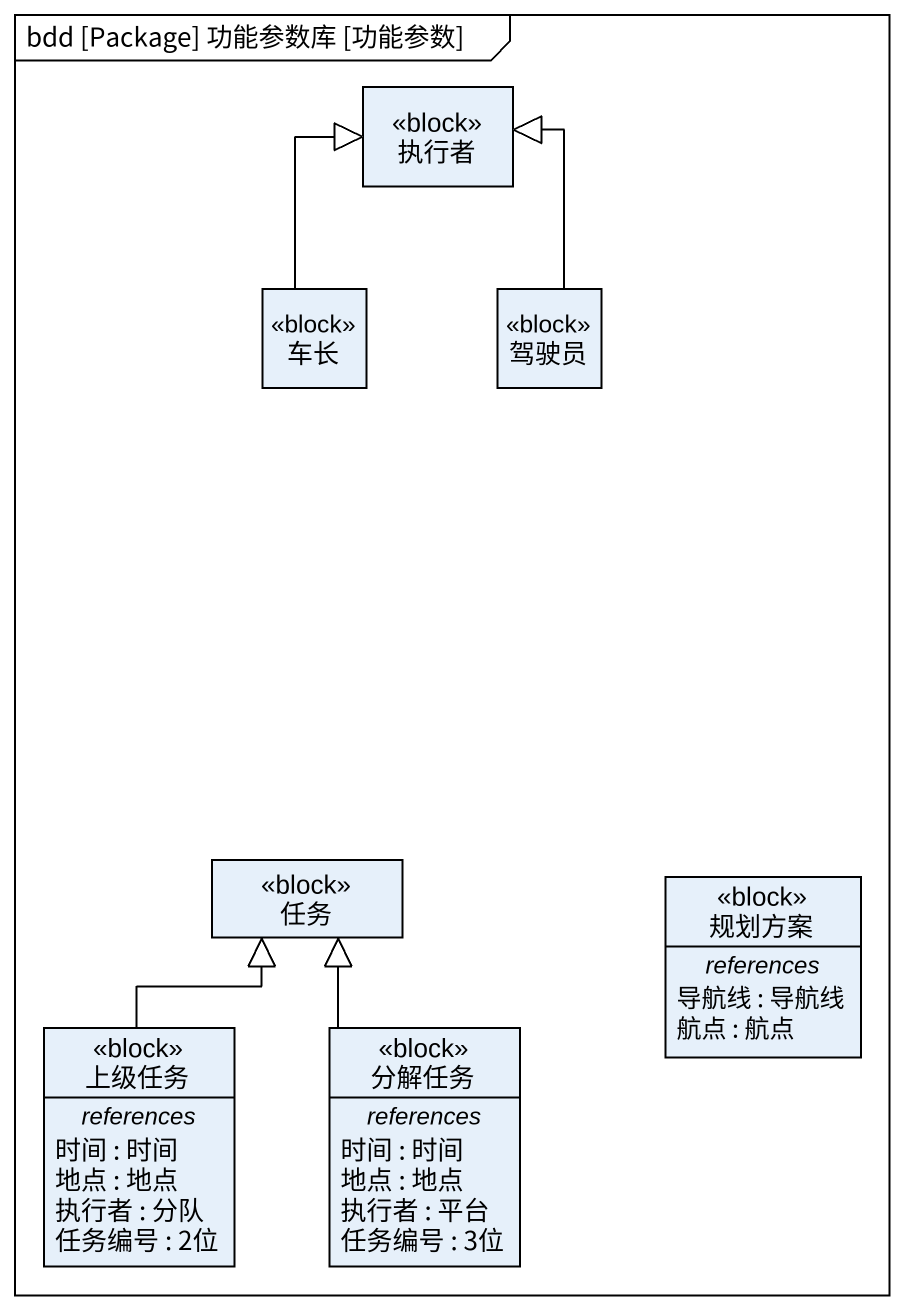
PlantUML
@startuml
mainframe bdd [Package] 功能参数库 [功能参数]
hide circle
hide empty members
abstract class 执行者 <<block>>
class 车长 <<block>>
class 驾驶员 <<block>>
class 任务 <<block>>
class 规划方案 <<block>> {
  -- references --
  导航线 : 导航线
  航点 : 航点
}
class 上级任务 <<block>> {
  -- references --
  时间 : 时间
  地点 : 地点
  执行者 : 分队
  任务编号 : 2位
}
class 分解任务 <<block>> {
  -- references --
  时间 : 时间
  地点 : 地点
  执行者 : 平台
  任务编号 : 3位
}
车长 -up-|> 执行者
驾驶员 -up-|> 执行者
上级任务 -up-|> 任务
分解任务 -up-|> 任务
@enduml
